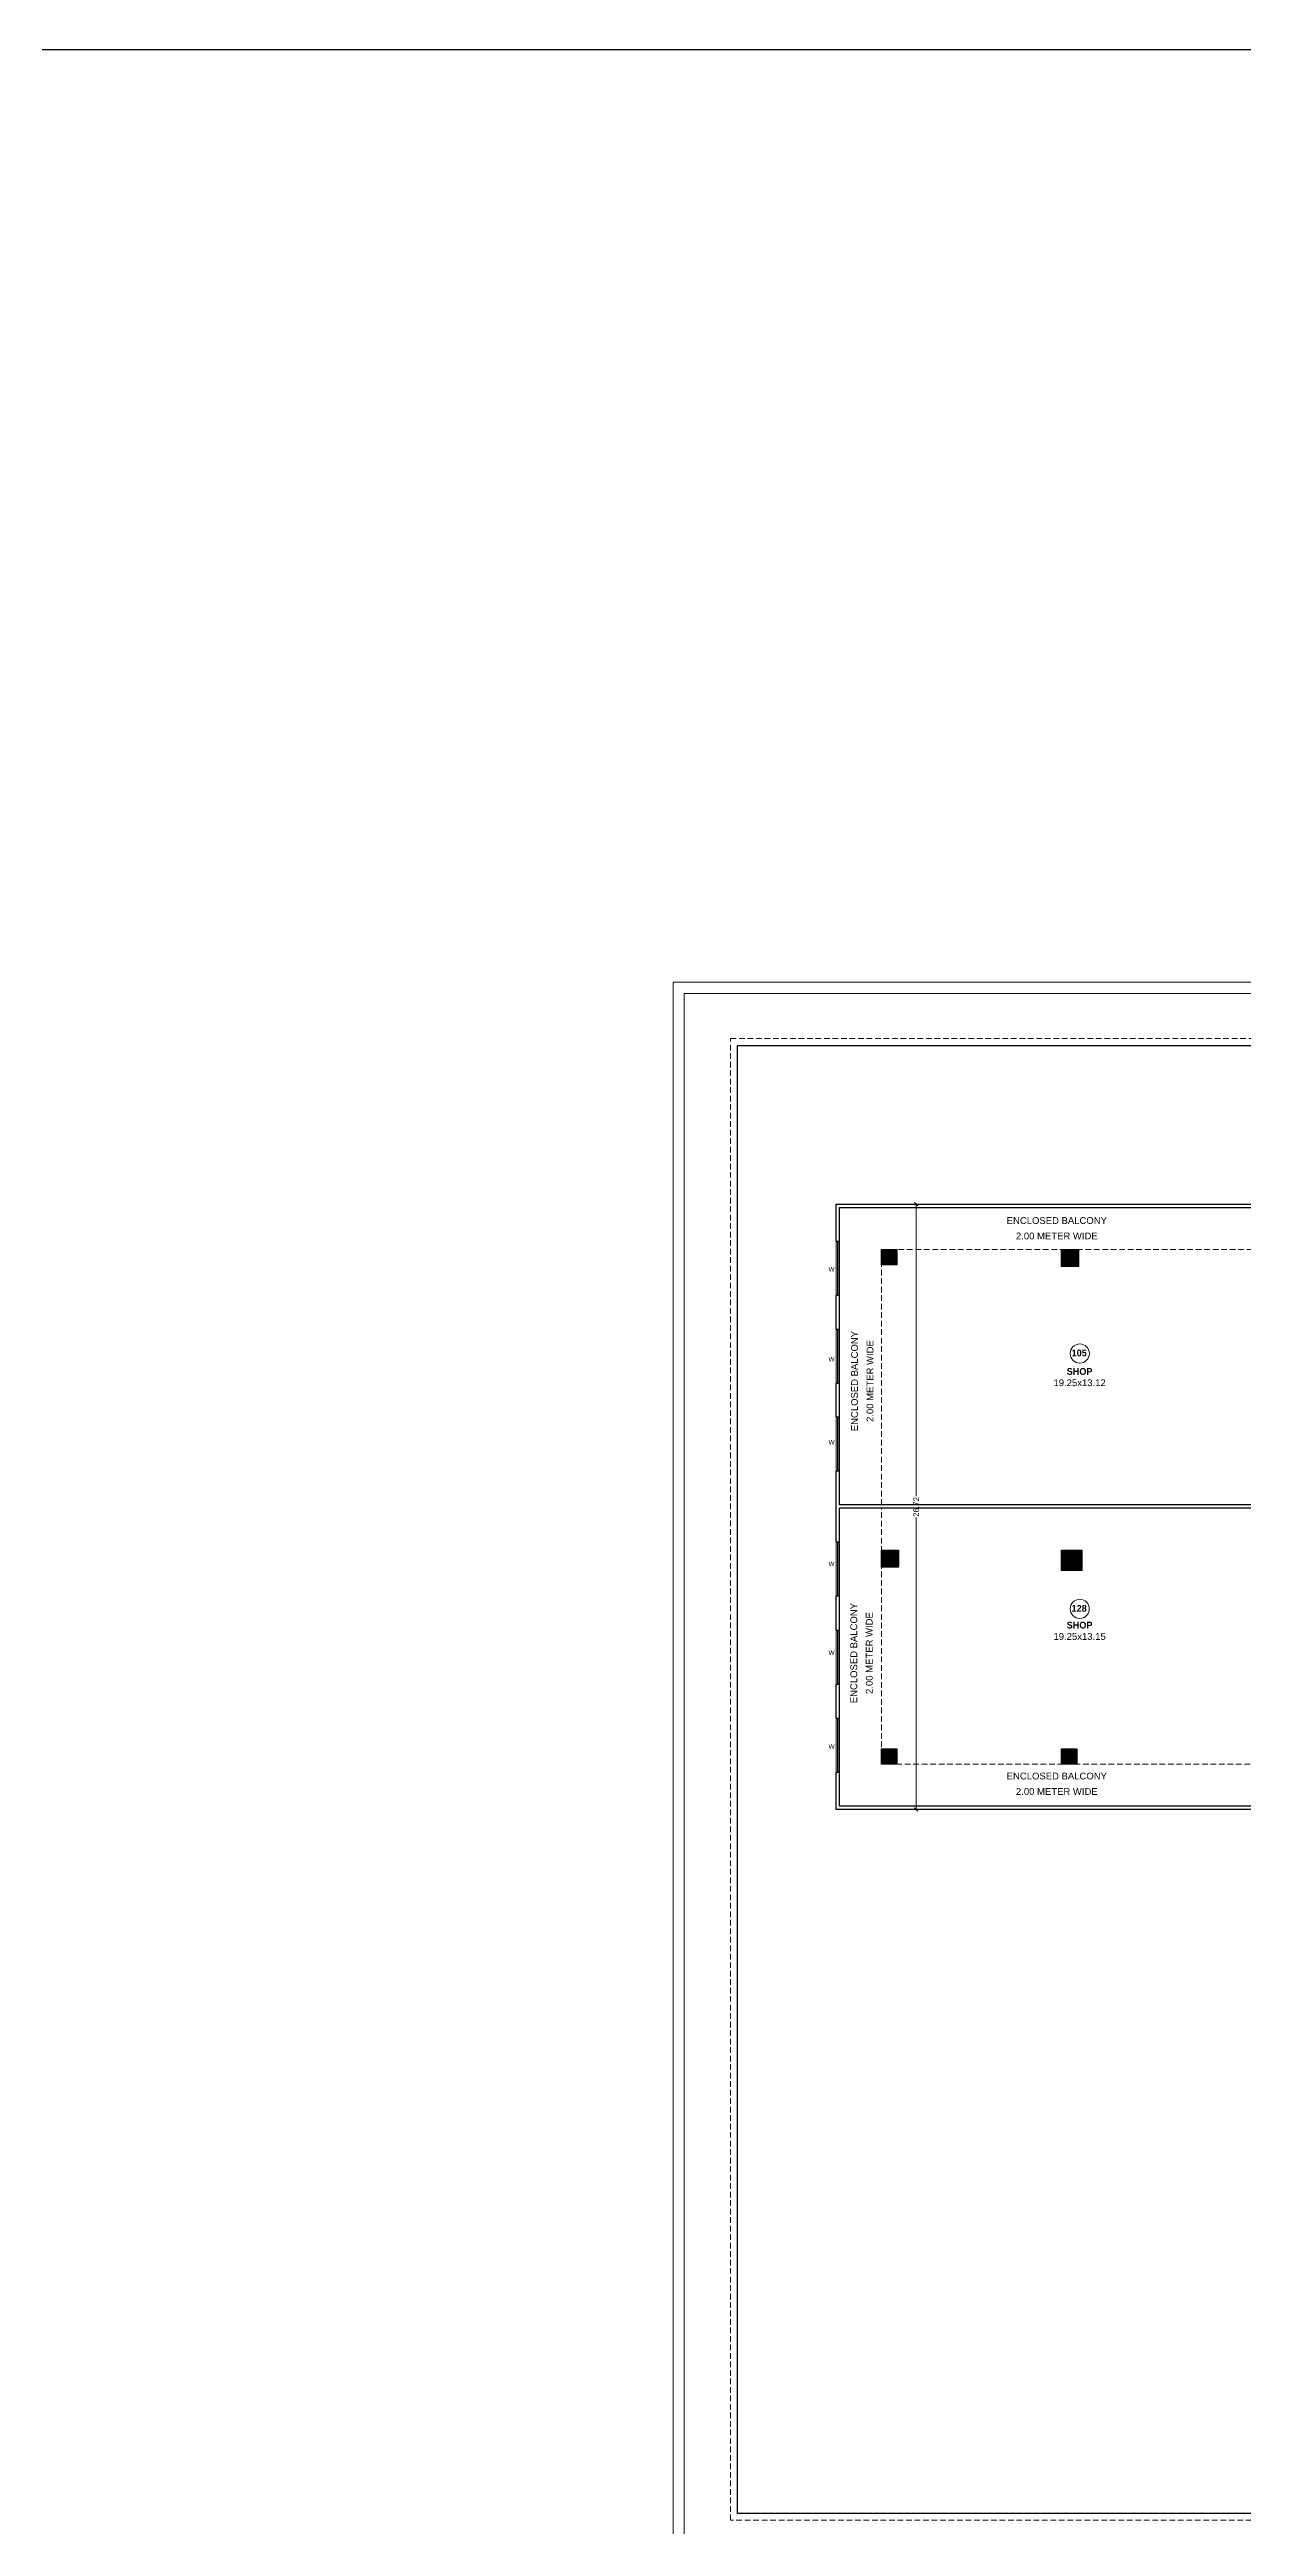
# Model space of a CAD drawing. Header units: feet. Extents: x 1354 to 2117, y 994 to 1430.
# Drawn here: x 1628.1 to 1680.9, y 1320.8 to 1430.1 of the extents above; entities that cross this region are included whole.
import ezdxf

# ---------------------------------------------------------------- set-up
doc = ezdxf.new("R2010")
doc.units = ezdxf.units.FT
doc.linetypes.add('DASHED2', pattern=[0.375, 0.25, -0.125])
doc.linetypes.add('HIDDEN', pattern=[0.375, 0.25, -0.125])
for name, color, linetype, lineweight in [('COLUMN (DCPL)', 10, 'Continuous', 30), ('COLUMN HATCH (DCPL)', 42, 'Continuous', 5), ('DIAMENTION', 6, 'Continuous', 13), ('H', 253, 'Continuous', 5), ('tex', 7, 'Continuous', 15), ('wall', 7, 'Continuous', 30), ('WIN', 230, 'Continuous', 9)]:
    doc.layers.add(name, color=color, linetype=linetype, lineweight=lineweight)
doc.layers.add('Layer2', color=240, linetype='Continuous')
doc.styles.add('Arial Narrow', font='arial.ttf')
doc.styles.get("Standard").update_dxf_attribs({"font": 'arial.ttf'})
doc.dimstyles.new('SITE', dxfattribs={"dimtxt": 0.25, "dimasz": 0.15, "dimexe": 0.07, "dimexo": 0.07, "dimgap": 0.05, "dimtad": 0, "dimzin": 0, "dimdsep": 46, "dimtxsty": 'Arial Narrow', "dimblk": 'OBLIQUE', "dimcen": 0.09, "dimclrd": 4, "dimclre": 3, "dimclrt": 6, "dimadec": 0, "dimazin": 0, "dimtfac": 1, "dimtofl": 0, "dimtmove": 2, "dimatfit": 3, "dimfxl": 0.07, "dimfxlon": 1, "dimtolj": 1, "dimtzin": 0, "dimlwd": -1, "dimlwe": -1, "dimarcsym": 0})

# ---------------------------------------------------------------- blocks, each defined once
blk = doc.blocks.new('_Oblique')
at = {"layer": 'Layer2', "color": 0, "lineweight": -2}
blk.add_line((-0.5, -0.5), (0.5, 0.5), dxfattribs=at)
blk = doc.blocks.new('*D9')
at = {"layer": 'DEFPOINTS', "color": 0}
for p in [(1662.88, 1379.13), (1666.41, 1379.13), (1662.88, 1352.41)]:
    blk.add_point(p, dxfattribs=at)
at = {"layer": 'DIAMENTION', "color": 3}
for p, q in [((1666.34, 1379.13), (1666.48, 1379.13)), ((1666.34, 1352.41), (1666.48, 1352.41))]:
    blk.add_line(p, q, dxfattribs=at)
at = {"layer": 'DIAMENTION', "color": 4}
for p, q in [((1666.41, 1379.13), (1666.41, 1366.24)), ((1666.41, 1352.41), (1666.41, 1365.3))]:
    blk.add_line(p, q, dxfattribs=at)
at = {"layer": 'DIAMENTION', "color": 4, "xscale": 0.15, "yscale": 0.15, "zscale": 0.15}
for p, rotation in [((1666.41, 1379.13), 90), ((1666.41, 1352.41), 270)]:
    blk.add_blockref('_Oblique', p, dxfattribs=dict(at, rotation=rotation))
at = {"layer": 'DIAMENTION', "color": 6, "insert": (1666.41, 1365.77), "char_height": 0.25, "attachment_point": 5, "rotation": 90, "style": 'Arial Narrow'}
blk.add_mtext('\\A1;26.72', dxfattribs=at)

msp = doc.modelspace()

# ---------------------------------------------------------------- hatches: boundary and pattern name
at = {"layer": 'COLUMN HATCH (DCPL)'}
h = msp.add_hatch(dxfattribs=at)
h.set_pattern_fill('SACNCR', color=256, scale=0.5, angle=450, style=0)
h.set_pattern_definition([(135, (7796.38844, 1047.50438), (-0.03314563037, -0.03314563037), []), (135, (7796.38844, 1047.537524), (-0.03314563037, -0.03314563037), [0, -0.046875])])
h.paths.add_polyline_path([(1664.8766, 1376.4504), (1664.8766, 1377.1304), (1665.5566, 1377.1304), (1665.5566, 1376.4504)], flags=0)
h = msp.add_hatch(dxfattribs=at)
h.set_pattern_fill('SACNCR', color=256, scale=0.5, angle=450, style=0)
h.set_pattern_definition([(135, (7796.42344, 1047.46938), (-0.03314563037, -0.03314563037), []), (135, (7796.42344, 1047.502524), (-0.03314563037, -0.03314563037), [0, -0.046875])])
h.paths.add_polyline_path([(1672.8266, 1376.3804), (1672.8266, 1377.1304), (1673.5766, 1377.1304), (1673.5766, 1376.3804)], flags=0)
h = msp.add_hatch(dxfattribs=at)
h.set_pattern_fill('SACNCR', color=256, scale=0.5, angle=450, style=0)
h.set_pattern_definition([(135, (7796.42344, 1047.469374), (-0.03314563037, -0.03314563037), []), (135, (7796.42344, 1047.50252), (-0.03314563037, -0.03314563037), [0, -0.046875])])
h.paths.add_polyline_path([(1664.8766, 1363.113), (1664.8766, 1363.863), (1665.6266, 1363.863), (1665.6266, 1363.113)], flags=0)
h = msp.add_hatch(dxfattribs=at)
h.set_pattern_fill('SACNCR', color=256, scale=0.5, angle=450, style=0)
h.set_pattern_definition([(135, (7796.49844, 1047.394374), (-0.03314563037, -0.03314563037), []), (135, (7796.49844, 1047.42752), (-0.03314563037, -0.03314563037), [0, -0.046875])])
h.paths.add_polyline_path([(1672.8266, 1362.963), (1672.8266, 1363.863), (1673.7266, 1363.863), (1673.7266, 1362.963)], flags=0)
h = msp.add_hatch(dxfattribs=at)
h.set_pattern_fill('SACNCR', color=256, scale=0.5, angle=450, style=0)
h.set_pattern_definition([(135, (7796.38844, 1048.034374), (-0.03314563037, -0.03314563037), []), (135, (7796.38844, 1048.06752), (-0.03314563037, -0.03314563037), [0, -0.046875])])
h.paths.add_polyline_path([(1664.8766, 1354.413), (1664.8766, 1355.093), (1665.5566, 1355.093), (1665.5566, 1354.413)], flags=0)
h = msp.add_hatch(dxfattribs=at)
h.set_pattern_fill('SACNCR', color=256, scale=0.5, angle=450, style=0)
h.set_pattern_definition([(135, (7796.38844, 1048.034374), (-0.03314563037, -0.03314563037), []), (135, (7796.38844, 1048.06752), (-0.03314563037, -0.03314563037), [0, -0.046875])])
h.paths.add_polyline_path([(1672.8266, 1354.413), (1672.8266, 1355.093), (1673.5066, 1355.093), (1673.5066, 1354.413)], flags=0)

# ---------------------------------------------------------------- linework, layer by layer
msp.add_lwpolyline([(1354.3755, 1430.0991), (2116.8312, 1430.0991), (2116.8312, 1265.6921), (1354.3755, 1265.6921)], close=True)
at = {"color": 7, "lineweight": 20}
for points in [[(1655.6718, 1388.9392), (1741.443, 1388.9392), (1741.443, 1308.8), (1655.6718, 1308.8)], [(1656.1718, 1388.4392), (1740.943, 1388.4392), (1740.943, 1309.3), (1656.1718, 1309.3)]]:
    msp.add_lwpolyline(points, close=True, dxfattribs=at)
at = {"layer": 'COLUMN (DCPL)'}
for points in [[(1664.8766, 1376.4504), (1664.8766, 1377.1304), (1665.5566, 1377.1304), (1665.5566, 1376.4504)], [(1672.8266, 1376.3804), (1672.8266, 1377.1304), (1673.5766, 1377.1304), (1673.5766, 1376.3804)], [(1664.8766, 1363.113), (1664.8766, 1363.863), (1665.6266, 1363.863), (1665.6266, 1363.113)], [(1672.8266, 1362.963), (1672.8266, 1363.863), (1673.7266, 1363.863), (1673.7266, 1362.963)], [(1664.8766, 1354.413), (1664.8766, 1355.093), (1665.5566, 1355.093), (1665.5566, 1354.413)], [(1672.8266, 1354.413), (1672.8266, 1355.093), (1673.5066, 1355.093), (1673.5066, 1354.413)]]:
    msp.add_lwpolyline(points, close=True, dxfattribs=at)
at = {"layer": 'DIAMENTION', "linetype": 'DASHED2'}
for p, q in [((1664.8766, 1365.8636), (1664.8766, 1377.1304)), ((1664.8766, 1377.1304), (1682.2766, 1377.1304)), ((1664.8766, 1354.4136), (1664.8766, 1365.7136)), ((1682.2766, 1354.4136), (1664.8766, 1354.4136))]:
    msp.add_line(p, q, dxfattribs=at)
at = {"layer": 'H', "linetype": 'HIDDEN'}
msp.add_lwpolyline([(1658.217, 1386.445), (1739.7121, 1386.445), (1739.7121, 1321.0446), (1658.217, 1321.0446)], close=True, dxfattribs=at)
at = {"layer": 'tex'}
for centre in [(1673.6301, 1372.5428), (1673.6286, 1361.2721)]:
    msp.add_circle(centre, 0.4232, dxfattribs=at)
at = {"layer": 'wall'}
for p, q in [((1662.8766, 1377.5012), (1662.8766, 1379.1304)), ((1662.8766, 1379.1304), (1682.2766, 1379.1304)), ((1663.0266, 1377.5012), (1663.0266, 1378.9804)), ((1663.0266, 1378.9804), (1682.2766, 1378.9804)), ((1662.8766, 1377.5012), (1663.0266, 1377.5012)), ((1662.8766, 1373.622), (1662.8766, 1375.1012)), ((1663.0266, 1375.1012), (1662.8766, 1375.1012)), ((1663.0266, 1373.622), (1663.0266, 1375.1012)), ((1662.8766, 1373.622), (1663.0266, 1373.622)), ((1662.8766, 1369.7428), (1662.8766, 1371.222)), ((1663.0266, 1371.222), (1662.8766, 1371.222)), ((1663.0266, 1369.7428), (1663.0266, 1371.222)), ((1662.8766, 1369.7428), (1663.0266, 1369.7428)), ((1662.8766, 1364.2261), (1662.8766, 1367.3428)), ((1663.0266, 1367.3428), (1662.8766, 1367.3428)), ((1663.0266, 1365.8636), (1663.0266, 1367.3428)), ((1682.4266, 1365.8636), (1663.0266, 1365.8636)), ((1663.0266, 1364.2261), (1663.0266, 1365.7136)), ((1682.4266, 1365.7136), (1663.0266, 1365.7136)), ((1662.8766, 1364.2261), (1663.0266, 1364.2261)), ((1662.8766, 1360.3386), (1662.8766, 1361.8261)), ((1663.0266, 1361.8261), (1662.8766, 1361.8261)), ((1663.0266, 1360.3386), (1663.0266, 1361.8261)), ((1662.8766, 1360.3386), (1663.0266, 1360.3386)), ((1662.8766, 1356.4511), (1662.8766, 1357.9386)), ((1663.0266, 1357.9386), (1662.8766, 1357.9386)), ((1663.0266, 1356.4511), (1663.0266, 1357.9386)), ((1662.8766, 1356.4511), (1663.0266, 1356.4511)), ((1662.8766, 1352.4136), (1662.8766, 1354.0511)), ((1663.0266, 1354.0511), (1662.8766, 1354.0511)), ((1663.0266, 1352.5636), (1663.0266, 1354.0511)), ((1682.4266, 1352.4136), (1662.8766, 1352.4136)), ((1682.4266, 1352.5636), (1663.0266, 1352.5636))]:
    msp.add_line(p, q, dxfattribs=at)
msp.add_lwpolyline([(1658.517, 1386.145), (1739.4121, 1386.145), (1739.4121, 1321.3446), (1658.517, 1321.3446)], close=True, dxfattribs=at)
at = {"layer": 'WIN'}
for p, q in [((1662.8766, 1377.5012), (1662.8766, 1375.1012)), ((1662.9366, 1377.5012), (1662.9366, 1375.1012)), ((1662.9666, 1377.5012), (1662.9666, 1375.1012)), ((1663.0266, 1377.5012), (1663.0266, 1375.1012)), ((1662.8766, 1373.622), (1662.8766, 1371.222)), ((1662.9366, 1373.622), (1662.9366, 1371.222)), ((1662.9666, 1373.622), (1662.9666, 1371.222)), ((1663.0266, 1373.622), (1663.0266, 1371.222)), ((1662.8766, 1369.7428), (1662.8766, 1367.3428)), ((1662.9366, 1369.7428), (1662.9366, 1367.3428)), ((1662.9666, 1369.7428), (1662.9666, 1367.3428)), ((1663.0266, 1369.7428), (1663.0266, 1367.3428)), ((1662.8766, 1364.2261), (1662.8766, 1361.8261)), ((1662.9366, 1364.2261), (1662.9366, 1361.8261)), ((1662.9666, 1364.2261), (1662.9666, 1361.8261)), ((1663.0266, 1364.2261), (1663.0266, 1361.8261)), ((1662.8766, 1360.3386), (1662.8766, 1357.9386)), ((1662.9366, 1360.3386), (1662.9366, 1357.9386)), ((1662.9666, 1360.3386), (1662.9666, 1357.9386)), ((1663.0266, 1360.3386), (1663.0266, 1357.9386)), ((1662.8766, 1356.4511), (1662.8766, 1354.0511)), ((1662.9366, 1356.4511), (1662.9366, 1354.0511)), ((1662.9666, 1356.4511), (1662.9666, 1354.0511)), ((1663.0266, 1356.4511), (1663.0266, 1354.0511))]:
    msp.add_line(p, q, dxfattribs=at)

# ---------------------------------------------------------------- texts
at = {"layer": 'tex', "attachment_point": 9}
for s, insert, char_height, width in [('\\pxqc;ENCLOSED BALCONY', (1674.8806, 1378.2584), 0.3, 4.528107), ('\\pxqc;2.00 METER WIDE', (1674.8806, 1377.5772), 0.3, 4.528107), ('\\pxqc;W', (1662.8083, 1376.1594), 0.2, 0.27083), ('\\pxqc;W', (1662.8083, 1372.1901), 0.2, 0.27083), ('\\pxqc;{\\fCentury Gothic|b1|i0|c0|p34;105}', (1674.2864, 1372.4116), 0.3, 1.363256), ('\\pxqc;{\\fCentury Gothic|b1|i0|c0|p34;SHOP\\P}19.25x13.12', (1674.304, 1371.0971), 0.3, 1.363256), ('\\pxqc;W', (1662.8083, 1368.5251), 0.2, 0.27083), ('\\pxqc;W', (1662.8083, 1363.1601), 0.2, 0.27083), ('\\pxqc;{\\fCentury Gothic|b1|i0|c0|p34;128}', (1674.2849, 1361.1408), 0.3, 1.363256), ('\\pxqc;{\\fCentury Gothic|b1|i0|c0|p34;SHOP\\P}19.25x13.15', (1674.304, 1359.8991), 0.3, 1.363256), ('\\pxqc;W', (1662.8083, 1359.2361), 0.2, 0.27083), ('\\pxqc;W', (1662.8083, 1355.0948), 0.2, 0.27083), ('\\pxqc;ENCLOSED BALCONY', (1674.8806, 1353.7379), 0.3, 4.528107), ('\\pxqc;2.00 METER WIDE', (1674.8806, 1353.0567), 0.3, 4.528107)]:
    msp.add_mtext(s, dxfattribs=dict(at, insert=insert, char_height=char_height, width=width))
at = {"layer": 'tex', "char_height": 0.3, "width": 4.528107, "attachment_point": 9, "rotation": 90}
for s, insert in [('\\pxqc;ENCLOSED BALCONY', (1663.8393, 1373.5895)), ('\\pxqc;2.00 METER WIDE', (1664.5206, 1373.5895)), ('\\pxqc;ENCLOSED BALCONY', (1663.8078, 1361.5838)), ('\\pxqc;2.00 METER WIDE', (1664.489, 1361.5838))]:
    msp.add_mtext(s, dxfattribs=dict(at, insert=insert))

# ---------------------------------------------------------------- dimensions: what is measured, and where the dimension line sits
at = {"layer": 'DIAMENTION'}
dim = msp.add_linear_dim(base=(1666.4113, 1379.1304), p1=(1662.8766, 1352.4136), p2=(1662.8766, 1379.1304), angle=90, dimstyle='SITE', override={"dimfxl": 0.07, "dimfxlon": 1}, dxfattribs=at)
dim.commit()
dim.dimension.update_dxf_attribs({"geometry": '*D9', "text_midpoint": (1666.4113, 1365.772)})

doc.saveas('drawing.dxf')
